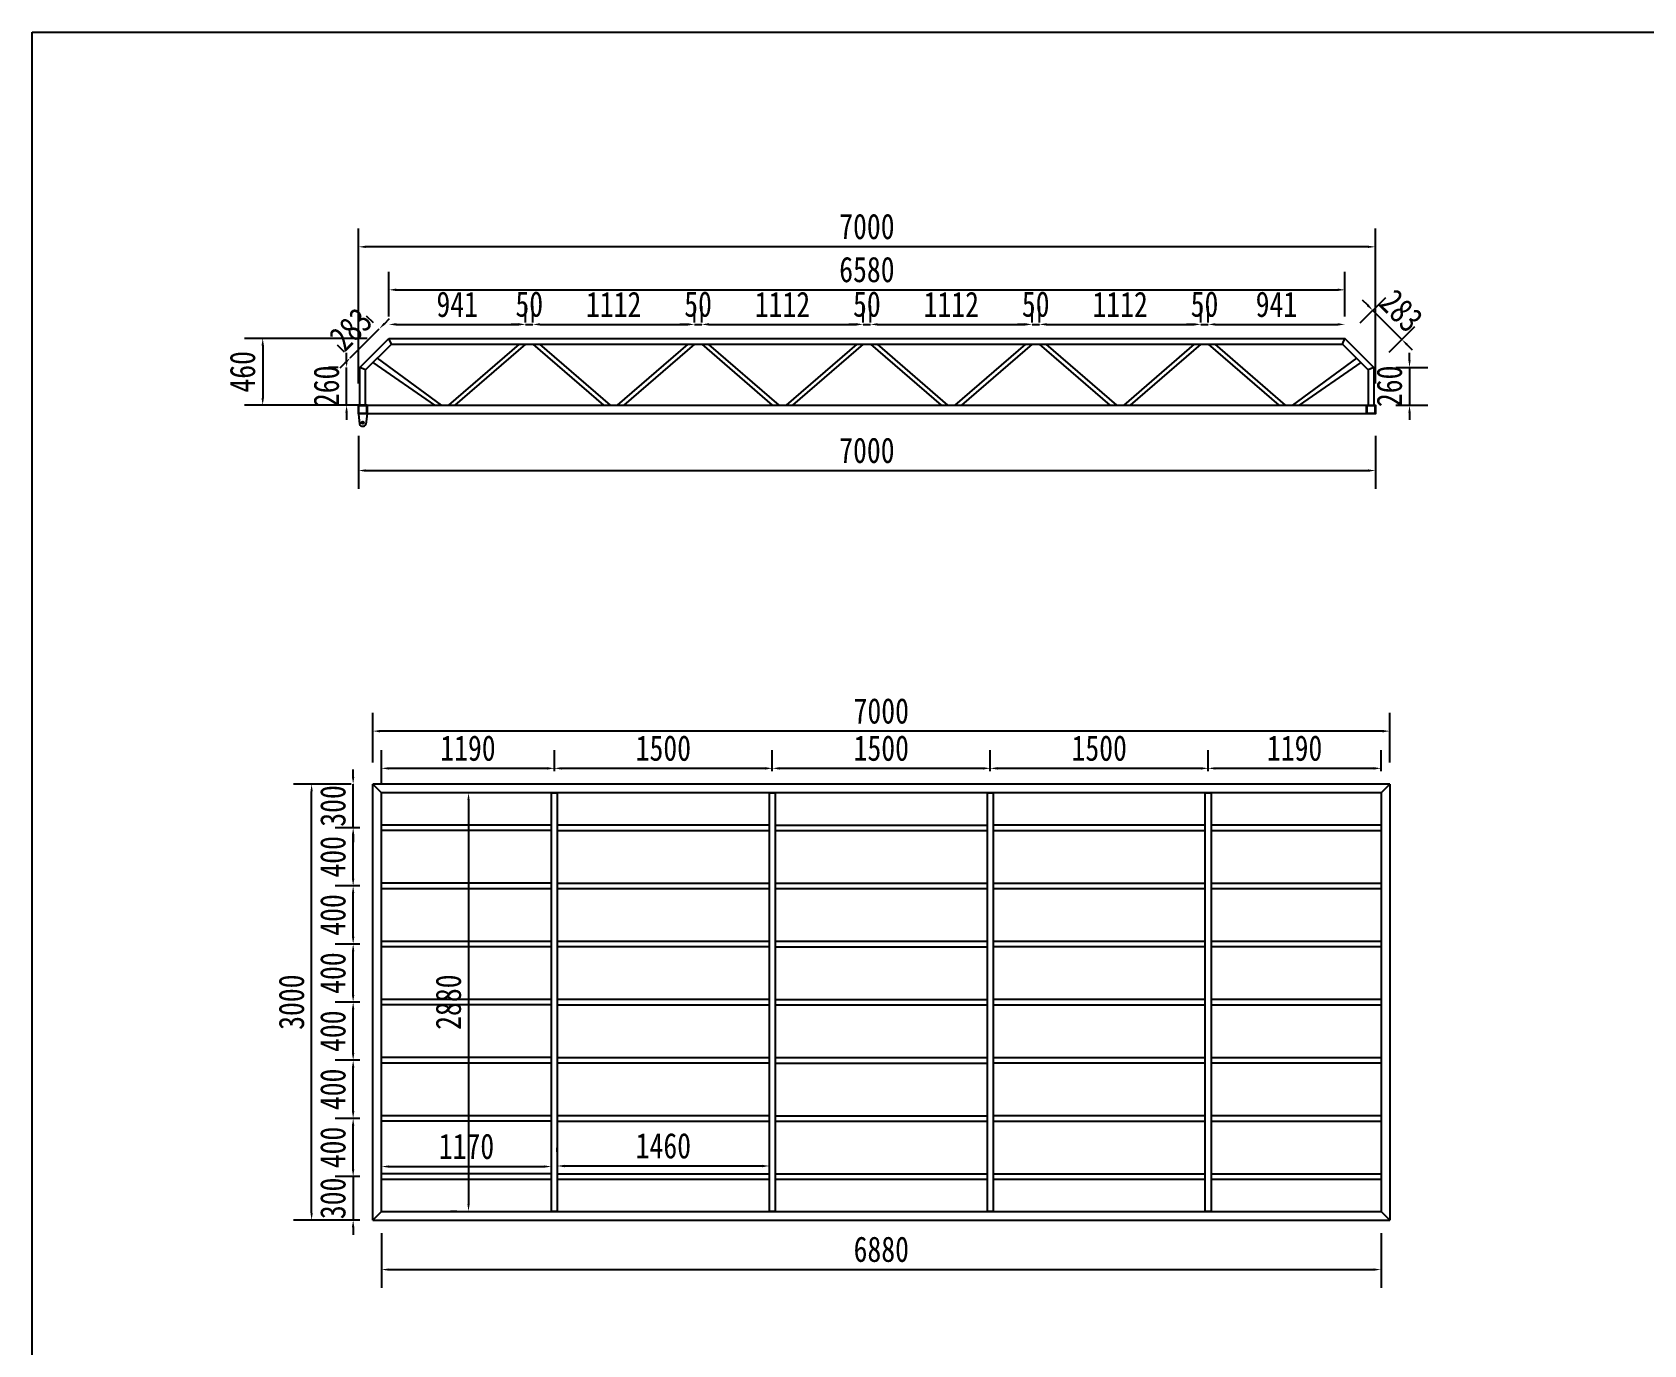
# Model space of a CAD drawing. Header units: millimetres. Extents: x -2018967 to 3675, y -751 to 1571936.
# Drawn here: x -1166477 to -1155385, y 1437229 to 1446259 of the extents above; entities that cross this region are included whole.
import ezdxf

# ---------------------------------------------------------------- set-up
doc = ezdxf.new("R2010")
doc.units = ezdxf.units.MM
doc.header["$LTSCALE"] = 1000
doc.layers.get('0').update_dxf_attribs({"linetype": 'CONTINUOUS'})
doc.layers.get('DEFPOINTS').update_dxf_attribs({"linetype": 'CONTINUOUS'})
doc.layers.add('DIM_LEAD', color=3, linetype='CONTINUOUS')
doc.styles.add('黑体', font='simhei.ttf', dxfattribs={"width": 0.8})
doc.dimstyles.new('W&&50', dxfattribs={"dimtxt": 175, "dimasz": 50, "dimexe": 125, "dimexo": 150, "dimgap": 50, "dimtad": 1, "dimdec": 0, "dimzin": 0, "dimdsep": 46, "dimtxsty": '黑体', "dimcen": 0.09, "dimclrd": 1, "dimclre": 1, "dimclrt": 7, "dimazin": 2, "dimtfac": 1, "dimtdec": 0, "dimtix": 1, "dimtmove": 2, "dimatfit": 3, "dimfxl": 100, "dimtolj": 1, "dimtzin": 0, "dimarcsym": 0})

# ---------------------------------------------------------------- blocks, each defined once
blk = doc.blocks.new('*D106')
at = {"color": 1, "lineweight": -2, "transparency": 16777216}
for p, q in [((-1164283, 1441086), (-1164679, 1441086)), ((-1164554, 1438136), (-1164554, 1441036)), ((-1164283, 1438086), (-1164679, 1438086))]:
    blk.add_line(p, q, dxfattribs=at)
at = {"color": 1, "transparency": 16777216}
for points in [[(-1164562, 1441036), (-1164546, 1441036), (-1164554, 1441086)], [(-1164562, 1438136), (-1164546, 1438136), (-1164554, 1438086)]]:
    blk.add_solid(points, dxfattribs=at)
at = {"layer": 'DEFPOINTS', "color": 0, "transparency": 16777216}
for p in [(-1164554, 1441086), (-1164133, 1441086), (-1164133, 1438086)]:
    blk.add_point(p, dxfattribs=at)
at = {"color": 7, "transparency": 16777216, "insert": (-1164692, 1439586), "char_height": 175, "attachment_point": 5, "rotation": 90, "style": '黑体'}
blk.add_mtext('\\A1;3000', dxfattribs=at)
blk = doc.blocks.new('*D107')
at = {"color": 1, "lineweight": -2, "transparency": 16777216}
for p, q in [((-1164133, 1441236), (-1164133, 1441576)), ((-1157133, 1441236), (-1157133, 1441576)), ((-1157183, 1441451), (-1164083, 1441451))]:
    blk.add_line(p, q, dxfattribs=at)
at = {"color": 1, "transparency": 16777216}
for points in [[(-1164083, 1441459), (-1164083, 1441442), (-1164133, 1441451)], [(-1157183, 1441459), (-1157183, 1441442), (-1157133, 1441451)]]:
    blk.add_solid(points, dxfattribs=at)
at = {"layer": 'DEFPOINTS', "color": 0, "transparency": 16777216}
for p in [(-1164133, 1441451), (-1164133, 1441086), (-1157133, 1441086)]:
    blk.add_point(p, dxfattribs=at)
at = {"color": 7, "transparency": 16777216, "insert": (-1160633, 1441589), "char_height": 175, "attachment_point": 5, "style": '黑体'}
blk.add_mtext('\\A1;7000', dxfattribs=at)
blk = doc.blocks.new('*D84')
at = {"color": 1, "lineweight": -2, "transparency": 16777216}
for p, q in [((-1163555, 1441026), (-1163599, 1441026)), ((-1163474, 1440976), (-1163474, 1438196)), ((-1163555, 1438146), (-1163599, 1438146))]:
    blk.add_line(p, q, dxfattribs=at)
at = {"color": 1, "transparency": 16777216}
for points in [[(-1163482, 1440976), (-1163466, 1440976), (-1163474, 1441026)], [(-1163482, 1438196), (-1163466, 1438196), (-1163474, 1438146)]]:
    blk.add_solid(points, dxfattribs=at)
at = {"layer": 'DEFPOINTS', "color": 0, "transparency": 16777216}
for p in [(-1163405, 1441026), (-1163474, 1438146), (-1163405, 1438146)]:
    blk.add_point(p, dxfattribs=at)
at = {"color": 7, "transparency": 16777216, "insert": (-1163612, 1439586), "char_height": 175, "attachment_point": 5, "rotation": 90, "style": '黑体'}
blk.add_mtext('\\A1;2880', dxfattribs=at)
blk = doc.blocks.new('*D87')
at = {"color": 1, "lineweight": -2, "transparency": 16777216}
for p, q in [((-1164268, 1438436), (-1164268, 1438486)), ((-1164223, 1438386), (-1164393, 1438386)), ((-1164268, 1438386), (-1164268, 1438086)), ((-1164223, 1438086), (-1164393, 1438086)), ((-1164268, 1438036), (-1164268, 1437986))]:
    blk.add_line(p, q, dxfattribs=at)
at = {"color": 1, "transparency": 16777216}
for points in [[(-1164277, 1438436), (-1164260, 1438436), (-1164268, 1438386)], [(-1164277, 1438036), (-1164260, 1438036), (-1164268, 1438086)]]:
    blk.add_solid(points, dxfattribs=at)
at = {"layer": 'DEFPOINTS', "color": 0, "transparency": 16777216}
for p in [(-1164073, 1438386), (-1164268, 1438086), (-1164073, 1438086)]:
    blk.add_point(p, dxfattribs=at)
at = {"color": 7, "transparency": 16777216, "insert": (-1164407, 1438236), "char_height": 175, "attachment_point": 5, "rotation": 90, "style": '黑体'}
blk.add_mtext('\\A1;300', dxfattribs=at)
blk = doc.blocks.new('*D88')
at = {"color": 1, "lineweight": -2, "transparency": 16777216}
for p, q in [((-1164073, 1441085), (-1164073, 1441320)), ((-1162883, 1441176), (-1162883, 1441320)), ((-1164023, 1441195), (-1162933, 1441195))]:
    blk.add_line(p, q, dxfattribs=at)
at = {"color": 1, "transparency": 16777216}
for points in [[(-1164023, 1441203), (-1164023, 1441186), (-1164073, 1441195)], [(-1162933, 1441203), (-1162933, 1441186), (-1162883, 1441195)]]:
    blk.add_solid(points, dxfattribs=at)
at = {"layer": 'DEFPOINTS', "color": 0, "transparency": 16777216}
for p in [(-1162883, 1441195), (-1164073, 1440935), (-1162883, 1441026)]:
    blk.add_point(p, dxfattribs=at)
at = {"color": 7, "transparency": 16777216, "insert": (-1163478, 1441333), "char_height": 175, "attachment_point": 5, "style": '黑体'}
blk.add_mtext('\\A1;1190', dxfattribs=at)
blk = doc.blocks.new('*U77')
blk.add_lwpolyline([(-20, 940), (20, 940), (20, -1940), (-20, -1940)], close=True)
blk = doc.blocks.new('*U78')
at = {"color": 0, "linetype": 'ByBlock', "lineweight": -2, "transparency": 16777216}
for p in [(0, 0), (1500, 0), (3000, 0), (4500, 0)]:
    blk.add_blockref('*U77', p, dxfattribs=at)
blk = doc.blocks.new('*D89')
at = {"color": 1, "lineweight": -2, "transparency": 16777216}
for p, q in [((-1164223, 1438786), (-1164393, 1438786)), ((-1164268, 1438436), (-1164268, 1438736)), ((-1164223, 1438386), (-1164393, 1438386))]:
    blk.add_line(p, q, dxfattribs=at)
at = {"color": 1, "transparency": 16777216}
for points in [[(-1164277, 1438736), (-1164260, 1438736), (-1164268, 1438786)], [(-1164277, 1438436), (-1164260, 1438436), (-1164268, 1438386)]]:
    blk.add_solid(points, dxfattribs=at)
at = {"layer": 'DEFPOINTS', "color": 0, "transparency": 16777216}
for p in [(-1164268, 1438786), (-1164073, 1438786), (-1164073, 1438386)]:
    blk.add_point(p, dxfattribs=at)
at = {"color": 7, "transparency": 16777216, "insert": (-1164407, 1438586), "char_height": 175, "attachment_point": 5, "rotation": 90, "style": '黑体'}
blk.add_mtext('\\A1;400', dxfattribs=at)
blk = doc.blocks.new('*D132')
at = {"color": 1, "lineweight": -2, "transparency": 16777216}
for p, q in [((-1164223, 1439186), (-1164393, 1439186)), ((-1164268, 1438836), (-1164268, 1439136)), ((-1164223, 1438786), (-1164393, 1438786))]:
    blk.add_line(p, q, dxfattribs=at)
at = {"color": 1, "transparency": 16777216}
for points in [[(-1164277, 1439136), (-1164260, 1439136), (-1164268, 1439186)], [(-1164277, 1438836), (-1164260, 1438836), (-1164268, 1438786)]]:
    blk.add_solid(points, dxfattribs=at)
at = {"layer": 'DEFPOINTS', "color": 0, "transparency": 16777216}
for p in [(-1164268, 1439186), (-1164073, 1439186), (-1164073, 1438786)]:
    blk.add_point(p, dxfattribs=at)
at = {"color": 7, "transparency": 16777216, "insert": (-1164407, 1438986), "char_height": 175, "attachment_point": 5, "rotation": 90, "style": '黑体'}
blk.add_mtext('\\A1;400', dxfattribs=at)
blk = doc.blocks.new('*D133')
at = {"color": 1, "lineweight": -2, "transparency": 16777216}
for p, q in [((-1164223, 1439586), (-1164393, 1439586)), ((-1164268, 1439236), (-1164268, 1439536)), ((-1164223, 1439186), (-1164393, 1439186))]:
    blk.add_line(p, q, dxfattribs=at)
at = {"color": 1, "transparency": 16777216}
for points in [[(-1164277, 1439536), (-1164260, 1439536), (-1164268, 1439586)], [(-1164277, 1439236), (-1164260, 1439236), (-1164268, 1439186)]]:
    blk.add_solid(points, dxfattribs=at)
at = {"layer": 'DEFPOINTS', "color": 0, "transparency": 16777216}
for p in [(-1164268, 1439586), (-1164073, 1439586), (-1164073, 1439186)]:
    blk.add_point(p, dxfattribs=at)
at = {"color": 7, "transparency": 16777216, "insert": (-1164407, 1439386), "char_height": 175, "attachment_point": 5, "rotation": 90, "style": '黑体'}
blk.add_mtext('\\A1;400', dxfattribs=at)
blk = doc.blocks.new('*D134')
at = {"color": 1, "lineweight": -2, "transparency": 16777216}
for p, q in [((-1164223, 1439986), (-1164393, 1439986)), ((-1164268, 1439636), (-1164268, 1439936)), ((-1164223, 1439586), (-1164393, 1439586))]:
    blk.add_line(p, q, dxfattribs=at)
at = {"color": 1, "transparency": 16777216}
for points in [[(-1164277, 1439936), (-1164260, 1439936), (-1164268, 1439986)], [(-1164277, 1439636), (-1164260, 1439636), (-1164268, 1439586)]]:
    blk.add_solid(points, dxfattribs=at)
at = {"layer": 'DEFPOINTS', "color": 0, "transparency": 16777216}
for p in [(-1164268, 1439986), (-1164073, 1439986), (-1164073, 1439586)]:
    blk.add_point(p, dxfattribs=at)
at = {"color": 7, "transparency": 16777216, "insert": (-1164407, 1439786), "char_height": 175, "attachment_point": 5, "rotation": 90, "style": '黑体'}
blk.add_mtext('\\A1;400', dxfattribs=at)
blk = doc.blocks.new('*D135')
at = {"color": 1, "lineweight": -2, "transparency": 16777216}
for p, q in [((-1164223, 1440386), (-1164393, 1440386)), ((-1164268, 1440036), (-1164268, 1440336)), ((-1164223, 1439986), (-1164393, 1439986))]:
    blk.add_line(p, q, dxfattribs=at)
at = {"color": 1, "transparency": 16777216}
for points in [[(-1164277, 1440336), (-1164260, 1440336), (-1164268, 1440386)], [(-1164277, 1440036), (-1164260, 1440036), (-1164268, 1439986)]]:
    blk.add_solid(points, dxfattribs=at)
at = {"layer": 'DEFPOINTS', "color": 0, "transparency": 16777216}
for p in [(-1164268, 1440386), (-1164073, 1440386), (-1164073, 1439986)]:
    blk.add_point(p, dxfattribs=at)
at = {"color": 7, "transparency": 16777216, "insert": (-1164407, 1440186), "char_height": 175, "attachment_point": 5, "rotation": 90, "style": '黑体'}
blk.add_mtext('\\A1;400', dxfattribs=at)
blk = doc.blocks.new('*D136')
at = {"color": 1, "lineweight": -2, "transparency": 16777216}
for p, q in [((-1164223, 1440786), (-1164393, 1440786)), ((-1164268, 1440436), (-1164268, 1440736)), ((-1164223, 1440386), (-1164393, 1440386))]:
    blk.add_line(p, q, dxfattribs=at)
at = {"color": 1, "transparency": 16777216}
for points in [[(-1164277, 1440736), (-1164260, 1440736), (-1164268, 1440786)], [(-1164277, 1440436), (-1164260, 1440436), (-1164268, 1440386)]]:
    blk.add_solid(points, dxfattribs=at)
at = {"layer": 'DEFPOINTS', "color": 0, "transparency": 16777216}
for p in [(-1164268, 1440786), (-1164073, 1440786), (-1164073, 1440386)]:
    blk.add_point(p, dxfattribs=at)
at = {"color": 7, "transparency": 16777216, "insert": (-1164407, 1440586), "char_height": 175, "attachment_point": 5, "rotation": 90, "style": '黑体'}
blk.add_mtext('\\A1;400', dxfattribs=at)
blk = doc.blocks.new('*D137')
at = {"color": 1, "lineweight": -2, "transparency": 16777216}
for p, q in [((-1162883, 1441176), (-1162883, 1441320)), ((-1161383, 1441176), (-1161383, 1441320)), ((-1162833, 1441195), (-1161433, 1441195))]:
    blk.add_line(p, q, dxfattribs=at)
at = {"color": 1, "transparency": 16777216}
for points in [[(-1162833, 1441203), (-1162833, 1441186), (-1162883, 1441195)], [(-1161433, 1441203), (-1161433, 1441186), (-1161383, 1441195)]]:
    blk.add_solid(points, dxfattribs=at)
at = {"layer": 'DEFPOINTS', "color": 0, "transparency": 16777216}
for p in [(-1161383, 1441195), (-1162883, 1441026), (-1161383, 1441026)]:
    blk.add_point(p, dxfattribs=at)
at = {"color": 7, "transparency": 16777216, "insert": (-1162133, 1441333), "char_height": 175, "attachment_point": 5, "style": '黑体'}
blk.add_mtext('\\A1;1500', dxfattribs=at)
blk = doc.blocks.new('*D138')
at = {"color": 1, "lineweight": -2, "transparency": 16777216}
for p, q in [((-1161383, 1441176), (-1161383, 1441320)), ((-1159883, 1441176), (-1159883, 1441320)), ((-1161333, 1441195), (-1159933, 1441195))]:
    blk.add_line(p, q, dxfattribs=at)
at = {"color": 1, "transparency": 16777216}
for points in [[(-1161333, 1441203), (-1161333, 1441186), (-1161383, 1441195)], [(-1159933, 1441203), (-1159933, 1441186), (-1159883, 1441195)]]:
    blk.add_solid(points, dxfattribs=at)
at = {"layer": 'DEFPOINTS', "color": 0, "transparency": 16777216}
for p in [(-1159883, 1441195), (-1161383, 1441026), (-1159883, 1441026)]:
    blk.add_point(p, dxfattribs=at)
at = {"color": 7, "transparency": 16777216, "insert": (-1160633, 1441333), "char_height": 175, "attachment_point": 5, "style": '黑体'}
blk.add_mtext('\\A1;1500', dxfattribs=at)
blk = doc.blocks.new('*D139')
at = {"color": 1, "lineweight": -2, "transparency": 16777216}
for p, q in [((-1159883, 1441176), (-1159883, 1441320)), ((-1158383, 1441176), (-1158383, 1441320)), ((-1159833, 1441195), (-1158433, 1441195))]:
    blk.add_line(p, q, dxfattribs=at)
at = {"color": 1, "transparency": 16777216}
for points in [[(-1159833, 1441203), (-1159833, 1441186), (-1159883, 1441195)], [(-1158433, 1441203), (-1158433, 1441186), (-1158383, 1441195)]]:
    blk.add_solid(points, dxfattribs=at)
at = {"layer": 'DEFPOINTS', "color": 0, "transparency": 16777216}
for p in [(-1158383, 1441195), (-1159883, 1441026), (-1158383, 1441026)]:
    blk.add_point(p, dxfattribs=at)
at = {"color": 7, "transparency": 16777216, "insert": (-1159133, 1441333), "char_height": 175, "attachment_point": 5, "style": '黑体'}
blk.add_mtext('\\A1;1500', dxfattribs=at)
blk = doc.blocks.new('*D140')
at = {"color": 1, "lineweight": -2, "transparency": 16777216}
for p, q in [((-1164268, 1441136), (-1164268, 1441186)), ((-1164283, 1441086), (-1164393, 1441086)), ((-1164268, 1440786), (-1164268, 1441086)), ((-1164223, 1440786), (-1164393, 1440786)), ((-1164268, 1440736), (-1164268, 1440686))]:
    blk.add_line(p, q, dxfattribs=at)
at = {"color": 1, "transparency": 16777216}
for points in [[(-1164277, 1441136), (-1164260, 1441136), (-1164268, 1441086)], [(-1164277, 1440736), (-1164260, 1440736), (-1164268, 1440786)]]:
    blk.add_solid(points, dxfattribs=at)
at = {"layer": 'DEFPOINTS', "color": 0, "transparency": 16777216}
for p in [(-1164268, 1441086), (-1164133, 1441086), (-1164073, 1440786)]:
    blk.add_point(p, dxfattribs=at)
at = {"color": 7, "transparency": 16777216, "insert": (-1164407, 1440936), "char_height": 175, "attachment_point": 5, "rotation": 90, "style": '黑体'}
blk.add_mtext('\\A1;300', dxfattribs=at)
blk = doc.blocks.new('*D318')
at = {"color": 1, "lineweight": -2, "transparency": 16777216}
for p, q in [((-1158383, 1441176), (-1158383, 1441320)), ((-1157193, 1441176), (-1157193, 1441320)), ((-1158333, 1441195), (-1157243, 1441195))]:
    blk.add_line(p, q, dxfattribs=at)
at = {"color": 1, "transparency": 16777216}
for points in [[(-1158333, 1441203), (-1158333, 1441186), (-1158383, 1441195)], [(-1157243, 1441203), (-1157243, 1441186), (-1157193, 1441195)]]:
    blk.add_solid(points, dxfattribs=at)
at = {"layer": 'DEFPOINTS', "color": 0, "transparency": 16777216}
for p in [(-1157193, 1441195), (-1158383, 1441026), (-1157193, 1441026)]:
    blk.add_point(p, dxfattribs=at)
at = {"color": 7, "transparency": 16777216, "insert": (-1157788, 1441333), "char_height": 175, "attachment_point": 5, "style": '黑体'}
blk.add_mtext('\\A1;1190', dxfattribs=at)
blk = doc.blocks.new('*D319')
at = {"color": 1, "lineweight": -2, "transparency": 16777216}
for p, q in [((-1164073, 1437996), (-1164073, 1437621)), ((-1157193, 1437996), (-1157193, 1437621)), ((-1164023, 1437746), (-1157243, 1437746))]:
    blk.add_line(p, q, dxfattribs=at)
at = {"color": 1, "transparency": 16777216}
for points in [[(-1164023, 1437754), (-1164023, 1437738), (-1164073, 1437746)], [(-1157243, 1437754), (-1157243, 1437738), (-1157193, 1437746)]]:
    blk.add_solid(points, dxfattribs=at)
at = {"layer": 'DEFPOINTS', "color": 0, "transparency": 16777216}
for p in [(-1164073, 1438146), (-1157193, 1438146), (-1157193, 1437746)]:
    blk.add_point(p, dxfattribs=at)
at = {"color": 7, "transparency": 16777216, "insert": (-1160633, 1437885), "char_height": 175, "attachment_point": 5, "style": '黑体'}
blk.add_mtext('\\A1;6880', dxfattribs=at)
blk = doc.blocks.new('*U404')
for points in [[(-2270, -19), (-3440, -19), (-3440, 21), (-2270, 21)], [(-2230, 20), (-770, 20)], [(-730, 19), (730, 19)], [(770, 20), (2230, 20)], [(2270, 20), (3440, 20)], [(-770, -20), (-2230, -20)], [(730, -21), (-730, -21)], [(2230, -20), (770, -20)], [(3440, -20), (2270, -20)]]:
    blk.add_lwpolyline(points)
blk = doc.blocks.new('*U405')
at = {"color": 0, "linetype": 'ByBlock', "lineweight": -2, "transparency": 16777216}
for p in [(0, 0), (0, -400), (0, -800), (0, -1200), (0, -1600), (0, -2000), (0, -2400)]:
    blk.add_blockref('*U404', p, dxfattribs=at)
blk = doc.blocks.new('7米500高')
at = {"color": 4}
for p, q in [((-3298, 0), (-3315, 40)), ((3248, 0), (3265, 40)), ((-3475, -177), (-3515, -160)), ((3465, -160), (3425, -177))]:
    blk.add_line(p, q, dxfattribs=at)
at = {"color": 0}
for p, q in [((-2419, 0), (-2905, -420)), ((-2374, 0), (-2860, -420)), ((-2324, 0), (-1838, -420)), ((-2279, 0), (-1793, -420)), ((-1257, 0), (-1743, -420)), ((-1212, 0), (-1698, -420)), ((-1162, 0), (-676, -420)), ((-95, 0), (-581, -420)), ((-50, 0), (-536, -420)), ((0, 0), (486, -420)), ((45, 0), (531, -420)), ((-3395, -97), (-2955, -420)), ((-1116, -2), (-631, -420)), ((1067, 0), (581, -420)), ((1112, 0), (626, -420)), ((1162, 0), (1648, -420)), ((1207, 0), (1693, -420)), ((2229, 0), (1743, -420)), ((2274, 0), (1788, -420)), ((2324, 0), (2810, -420)), ((2369, 0), (2855, -420)), ((3345, -97), (2905, -420)), ((-3425, -127), (-3000, -420)), ((3375, -127), (2950, -420))]:
    blk.add_line(p, q, dxfattribs=at)
for p, q in [((-3525, -480), (-3525, -420)), ((-3525, -480), (-3517, -551)), ((-3465, -480), (-3473, -551)), ((3475, -480), (3415, -480))]:
    blk.add_line(p, q)
at = {"color": 4}
for points in [[(-3515, -420), (-3515, -160), (-3315, 40)], [(-3475, -420), (-3475, -177), (-3298, 0)], [(-3315, 40), (3265, 40), (3465, -160), (3465, -420)], [(-3298, 0), (3248, 0), (3425, -177), (3425, -420)]]:
    blk.add_lwpolyline(points, dxfattribs=at)
for points in [[(-3525, -420), (-3465, -420), (-3465, -480), (-3525, -480)], [(-3522, -423), (-3468, -423), (-3468, -477), (-3522, -477)], [(3415, -420), (3475, -420), (3475, -480), (3415, -480)], [(3418, -423), (3472, -423), (3472, -477), (3418, -477)]]:
    blk.add_lwpolyline(points, close=True)
blk.add_circle((-3495, -540), 9)
blk.add_circle((-3495, -540), 9)
blk.add_circle((-3495, -540), 9)
blk.add_circle((-3495, -540), 9)
blk.add_arc((-3495, -540), 25, 206.1956, 333.8044)
at = {"layer": 'DIM_LEAD'}
blk.add_lwpolyline([(-3525, -420), (3475, -420), (3475, -480), (-3525, -480)], close=True, dxfattribs=at)
blk = doc.blocks.new('*D530')
at = {"color": 1, "lineweight": -2, "transparency": 16777216}
for p, q in [((-1164128, 1444259), (-1164176, 1444307)), ((-1164053, 1444254), (-1164017, 1444290)), ((-1164288, 1444019), (-1164088, 1444219)), ((-1164328, 1444059), (-1164376, 1444107)), ((-1164323, 1443984), (-1164359, 1443948))]:
    blk.add_line(p, q, dxfattribs=at)
at = {"color": 1, "transparency": 16777216}
for points in [[(-1164059, 1444260), (-1164047, 1444249), (-1164088, 1444219)], [(-1164329, 1443990), (-1164317, 1443978), (-1164288, 1444019)]]:
    blk.add_solid(points, dxfattribs=at)
at = {"layer": 'DEFPOINTS', "color": 0, "transparency": 16777216}
for p in [(-1164088, 1444219), (-1164022, 1444153), (-1164222, 1443953)]:
    blk.add_point(p, dxfattribs=at)
at = {"color": 7, "transparency": 16777216, "insert": (-1164285, 1444216), "char_height": 175, "attachment_point": 5, "rotation": 45, "style": '黑体'}
blk.add_mtext('\\A1;283', dxfattribs=at)
blk = doc.blocks.new('*D531')
at = {"color": 1, "lineweight": -2, "transparency": 16777216}
for p, q in [((-1157336, 1444259), (-1157161, 1444434)), ((-1157285, 1444381), (-1157321, 1444416)), ((-1157050, 1444146), (-1157250, 1444346)), ((-1157136, 1444059), (-1156961, 1444234)), ((-1157015, 1444110), (-1156979, 1444075))]:
    blk.add_line(p, q, dxfattribs=at)
at = {"color": 1, "transparency": 16777216}
for points in [[(-1157279, 1444387), (-1157291, 1444375), (-1157250, 1444346)], [(-1157009, 1444116), (-1157020, 1444104), (-1157050, 1444146)]]:
    blk.add_solid(points, dxfattribs=at)
at = {"layer": 'DEFPOINTS', "color": 0, "transparency": 16777216}
for p in [(-1157250, 1444346), (-1157442, 1444153), (-1157242, 1443953)]:
    blk.add_point(p, dxfattribs=at)
at = {"color": 7, "transparency": 16777216, "insert": (-1157053, 1444343), "char_height": 175, "attachment_point": 5, "rotation": 315, "style": '黑体'}
blk.add_mtext('\\A1;283', dxfattribs=at)
blk = doc.blocks.new('*D532')
at = {"color": 1, "lineweight": -2, "transparency": 16777216}
for p, q in [((-1164022, 1444303), (-1164022, 1444612)), ((-1157442, 1444303), (-1157442, 1444612)), ((-1163972, 1444487), (-1157492, 1444487))]:
    blk.add_line(p, q, dxfattribs=at)
at = {"color": 1, "transparency": 16777216}
for points in [[(-1163972, 1444496), (-1163972, 1444479), (-1164022, 1444487)], [(-1157492, 1444496), (-1157492, 1444479), (-1157442, 1444487)]]:
    blk.add_solid(points, dxfattribs=at)
at = {"layer": 'DEFPOINTS', "color": 0, "transparency": 16777216}
for p in [(-1157442, 1444487), (-1164022, 1444153), (-1157442, 1444153)]:
    blk.add_point(p, dxfattribs=at)
at = {"color": 7, "transparency": 16777216, "insert": (-1160732, 1444626), "char_height": 175, "attachment_point": 5, "style": '黑体'}
blk.add_mtext('\\A1;6580', dxfattribs=at)
blk = doc.blocks.new('*D533')
at = {"color": 1, "lineweight": -2, "transparency": 16777216}
for p, q in [((-1164022, 1444303), (-1164022, 1444374)), ((-1163081, 1444263), (-1163081, 1444374)), ((-1163972, 1444249), (-1163131, 1444249))]:
    blk.add_line(p, q, dxfattribs=at)
at = {"color": 1, "transparency": 16777216}
for points in [[(-1163972, 1444258), (-1163972, 1444241), (-1164022, 1444249)], [(-1163131, 1444258), (-1163131, 1444241), (-1163081, 1444249)]]:
    blk.add_solid(points, dxfattribs=at)
at = {"layer": 'DEFPOINTS', "color": 0, "transparency": 16777216}
for p in [(-1164022, 1444153), (-1163081, 1444249), (-1163081, 1444113)]:
    blk.add_point(p, dxfattribs=at)
at = {"color": 7, "transparency": 16777216, "insert": (-1163552, 1444387), "char_height": 175, "attachment_point": 5, "style": '黑体'}
blk.add_mtext('\\A1;941', dxfattribs=at)
blk = doc.blocks.new('*D534')
at = {"color": 1, "lineweight": -2, "transparency": 16777216}
for p, q in [((-1164232, 1443843), (-1164232, 1444908)), ((-1157232, 1443843), (-1157232, 1444908)), ((-1157282, 1444783), (-1164182, 1444783))]:
    blk.add_line(p, q, dxfattribs=at)
at = {"color": 1, "transparency": 16777216}
for points in [[(-1164182, 1444791), (-1164182, 1444775), (-1164232, 1444783)], [(-1157282, 1444791), (-1157282, 1444775), (-1157232, 1444783)]]:
    blk.add_solid(points, dxfattribs=at)
at = {"layer": 'DEFPOINTS', "color": 0, "transparency": 16777216}
for p in [(-1164232, 1444783), (-1164232, 1443693), (-1157232, 1443693)]:
    blk.add_point(p, dxfattribs=at)
at = {"color": 7, "transparency": 16777216, "insert": (-1160732, 1444922), "char_height": 175, "attachment_point": 5, "style": '黑体'}
blk.add_mtext('\\A1;7000', dxfattribs=at)
blk = doc.blocks.new('*D535')
at = {"color": 1, "lineweight": -2, "transparency": 16777216}
for p, q in [((-1163081, 1444263), (-1163081, 1444374)), ((-1163031, 1444263), (-1163031, 1444374)), ((-1163131, 1444249), (-1163181, 1444249)), ((-1163081, 1444249), (-1163031, 1444249)), ((-1162981, 1444249), (-1162931, 1444249))]:
    blk.add_line(p, q, dxfattribs=at)
at = {"color": 1, "transparency": 16777216}
for points in [[(-1163131, 1444258), (-1163131, 1444241), (-1163081, 1444249)], [(-1162981, 1444258), (-1162981, 1444241), (-1163031, 1444249)]]:
    blk.add_solid(points, dxfattribs=at)
at = {"layer": 'DEFPOINTS', "color": 0, "transparency": 16777216}
for p in [(-1163031, 1444249), (-1163081, 1444113), (-1163031, 1444113)]:
    blk.add_point(p, dxfattribs=at)
at = {"color": 7, "transparency": 16777216, "insert": (-1163056, 1444388), "char_height": 175, "attachment_point": 5, "style": '黑体'}
blk.add_mtext('\\A1;50', dxfattribs=at)
blk = doc.blocks.new('*D536')
at = {"color": 1, "lineweight": -2, "transparency": 16777216}
for p, q in [((-1163031, 1444263), (-1163031, 1444374)), ((-1161919, 1444263), (-1161919, 1444374)), ((-1162981, 1444249), (-1161969, 1444249))]:
    blk.add_line(p, q, dxfattribs=at)
at = {"color": 1, "transparency": 16777216}
for points in [[(-1162981, 1444258), (-1162981, 1444241), (-1163031, 1444249)], [(-1161969, 1444258), (-1161969, 1444241), (-1161919, 1444249)]]:
    blk.add_solid(points, dxfattribs=at)
at = {"layer": 'DEFPOINTS', "color": 0, "transparency": 16777216}
for p in [(-1161919, 1444249), (-1163031, 1444113), (-1161919, 1444113)]:
    blk.add_point(p, dxfattribs=at)
at = {"color": 7, "transparency": 16777216, "insert": (-1162475, 1444387), "char_height": 175, "attachment_point": 5, "style": '黑体'}
blk.add_mtext('\\A1;1112', dxfattribs=at)
blk = doc.blocks.new('*D537')
at = {"color": 1, "lineweight": -2, "transparency": 16777216}
for p, q in [((-1161919, 1444263), (-1161919, 1444374)), ((-1161869, 1444263), (-1161869, 1444374)), ((-1161969, 1444249), (-1162019, 1444249)), ((-1161919, 1444249), (-1161869, 1444249)), ((-1161819, 1444249), (-1161769, 1444249))]:
    blk.add_line(p, q, dxfattribs=at)
at = {"color": 1, "transparency": 16777216}
for points in [[(-1161969, 1444258), (-1161969, 1444241), (-1161919, 1444249)], [(-1161819, 1444258), (-1161819, 1444241), (-1161869, 1444249)]]:
    blk.add_solid(points, dxfattribs=at)
at = {"layer": 'DEFPOINTS', "color": 0, "transparency": 16777216}
for p in [(-1161869, 1444249), (-1161919, 1444113), (-1161869, 1444113)]:
    blk.add_point(p, dxfattribs=at)
at = {"color": 7, "transparency": 16777216, "insert": (-1161894, 1444388), "char_height": 175, "attachment_point": 5, "style": '黑体'}
blk.add_mtext('\\A1;50', dxfattribs=at)
blk = doc.blocks.new('*D538')
at = {"color": 1, "lineweight": -2, "transparency": 16777216}
for p, q in [((-1161869, 1444263), (-1161869, 1444374)), ((-1160757, 1444263), (-1160757, 1444374)), ((-1161819, 1444249), (-1160807, 1444249))]:
    blk.add_line(p, q, dxfattribs=at)
at = {"color": 1, "transparency": 16777216}
for points in [[(-1161819, 1444258), (-1161819, 1444241), (-1161869, 1444249)], [(-1160807, 1444258), (-1160807, 1444241), (-1160757, 1444249)]]:
    blk.add_solid(points, dxfattribs=at)
at = {"layer": 'DEFPOINTS', "color": 0, "transparency": 16777216}
for p in [(-1160757, 1444249), (-1161869, 1444113), (-1160757, 1444113)]:
    blk.add_point(p, dxfattribs=at)
at = {"color": 7, "transparency": 16777216, "insert": (-1161313, 1444387), "char_height": 175, "attachment_point": 5, "style": '黑体'}
blk.add_mtext('\\A1;1112', dxfattribs=at)
blk = doc.blocks.new('*D539')
at = {"color": 1, "lineweight": -2, "transparency": 16777216}
for p, q in [((-1160757, 1444263), (-1160757, 1444374)), ((-1160707, 1444263), (-1160707, 1444374)), ((-1160807, 1444249), (-1160857, 1444249)), ((-1160757, 1444249), (-1160707, 1444249)), ((-1160657, 1444249), (-1160607, 1444249))]:
    blk.add_line(p, q, dxfattribs=at)
at = {"color": 1, "transparency": 16777216}
for points in [[(-1160807, 1444258), (-1160807, 1444241), (-1160757, 1444249)], [(-1160657, 1444258), (-1160657, 1444241), (-1160707, 1444249)]]:
    blk.add_solid(points, dxfattribs=at)
at = {"layer": 'DEFPOINTS', "color": 0, "transparency": 16777216}
for p in [(-1160707, 1444249), (-1160757, 1444113), (-1160707, 1444113)]:
    blk.add_point(p, dxfattribs=at)
at = {"color": 7, "transparency": 16777216, "insert": (-1160732, 1444388), "char_height": 175, "attachment_point": 5, "style": '黑体'}
blk.add_mtext('\\A1;50', dxfattribs=at)
blk = doc.blocks.new('*D540')
at = {"color": 1, "lineweight": -2, "transparency": 16777216}
for p, q in [((-1160707, 1444263), (-1160707, 1444374)), ((-1159595, 1444263), (-1159595, 1444374)), ((-1160657, 1444249), (-1159645, 1444249))]:
    blk.add_line(p, q, dxfattribs=at)
at = {"color": 1, "transparency": 16777216}
for points in [[(-1160657, 1444258), (-1160657, 1444241), (-1160707, 1444249)], [(-1159645, 1444258), (-1159645, 1444241), (-1159595, 1444249)]]:
    blk.add_solid(points, dxfattribs=at)
at = {"layer": 'DEFPOINTS', "color": 0, "transparency": 16777216}
for p in [(-1159595, 1444249), (-1160707, 1444113), (-1159595, 1444113)]:
    blk.add_point(p, dxfattribs=at)
at = {"color": 7, "transparency": 16777216, "insert": (-1160151, 1444387), "char_height": 175, "attachment_point": 5, "style": '黑体'}
blk.add_mtext('\\A1;1112', dxfattribs=at)
blk = doc.blocks.new('*D541')
at = {"color": 1, "lineweight": -2, "transparency": 16777216}
for p, q in [((-1159595, 1444263), (-1159595, 1444374)), ((-1159545, 1444263), (-1159545, 1444374)), ((-1159645, 1444249), (-1159695, 1444249)), ((-1159595, 1444249), (-1159545, 1444249)), ((-1159495, 1444249), (-1159445, 1444249))]:
    blk.add_line(p, q, dxfattribs=at)
at = {"color": 1, "transparency": 16777216}
for points in [[(-1159645, 1444258), (-1159645, 1444241), (-1159595, 1444249)], [(-1159495, 1444258), (-1159495, 1444241), (-1159545, 1444249)]]:
    blk.add_solid(points, dxfattribs=at)
at = {"layer": 'DEFPOINTS', "color": 0, "transparency": 16777216}
for p in [(-1159545, 1444249), (-1159595, 1444113), (-1159545, 1444113)]:
    blk.add_point(p, dxfattribs=at)
at = {"color": 7, "transparency": 16777216, "insert": (-1159570, 1444388), "char_height": 175, "attachment_point": 5, "style": '黑体'}
blk.add_mtext('\\A1;50', dxfattribs=at)
blk = doc.blocks.new('*D542')
at = {"color": 1, "lineweight": -2, "transparency": 16777216}
for p, q in [((-1159545, 1444263), (-1159545, 1444374)), ((-1158433, 1444263), (-1158433, 1444374)), ((-1159495, 1444249), (-1158483, 1444249))]:
    blk.add_line(p, q, dxfattribs=at)
at = {"color": 1, "transparency": 16777216}
for points in [[(-1159495, 1444258), (-1159495, 1444241), (-1159545, 1444249)], [(-1158483, 1444258), (-1158483, 1444241), (-1158433, 1444249)]]:
    blk.add_solid(points, dxfattribs=at)
at = {"layer": 'DEFPOINTS', "color": 0, "transparency": 16777216}
for p in [(-1158433, 1444249), (-1159545, 1444113), (-1158433, 1444113)]:
    blk.add_point(p, dxfattribs=at)
at = {"color": 7, "transparency": 16777216, "insert": (-1158989, 1444387), "char_height": 175, "attachment_point": 5, "style": '黑体'}
blk.add_mtext('\\A1;1112', dxfattribs=at)
blk = doc.blocks.new('*D543')
at = {"color": 1, "lineweight": -2, "transparency": 16777216}
for p, q in [((-1158433, 1444263), (-1158433, 1444374)), ((-1158383, 1444263), (-1158383, 1444374)), ((-1158483, 1444249), (-1158533, 1444249)), ((-1158433, 1444249), (-1158383, 1444249)), ((-1158333, 1444249), (-1158283, 1444249))]:
    blk.add_line(p, q, dxfattribs=at)
at = {"color": 1, "transparency": 16777216}
for points in [[(-1158483, 1444258), (-1158483, 1444241), (-1158433, 1444249)], [(-1158333, 1444258), (-1158333, 1444241), (-1158383, 1444249)]]:
    blk.add_solid(points, dxfattribs=at)
at = {"layer": 'DEFPOINTS', "color": 0, "transparency": 16777216}
for p in [(-1158383, 1444249), (-1158433, 1444113), (-1158383, 1444113)]:
    blk.add_point(p, dxfattribs=at)
at = {"color": 7, "transparency": 16777216, "insert": (-1158408, 1444388), "char_height": 175, "attachment_point": 5, "style": '黑体'}
blk.add_mtext('\\A1;50', dxfattribs=at)
blk = doc.blocks.new('*D544')
at = {"color": 1, "lineweight": -2, "transparency": 16777216}
for p, q in [((-1158383, 1444263), (-1158383, 1444374)), ((-1157442, 1444303), (-1157442, 1444374)), ((-1158333, 1444249), (-1157492, 1444249))]:
    blk.add_line(p, q, dxfattribs=at)
at = {"color": 1, "transparency": 16777216}
for points in [[(-1158333, 1444258), (-1158333, 1444241), (-1158383, 1444249)], [(-1157492, 1444258), (-1157492, 1444241), (-1157442, 1444249)]]:
    blk.add_solid(points, dxfattribs=at)
at = {"layer": 'DEFPOINTS', "color": 0, "transparency": 16777216}
for p in [(-1157442, 1444249), (-1157442, 1444153), (-1158383, 1444113)]:
    blk.add_point(p, dxfattribs=at)
at = {"color": 7, "transparency": 16777216, "insert": (-1157913, 1444387), "char_height": 175, "attachment_point": 5, "style": '黑体'}
blk.add_mtext('\\A1;941', dxfattribs=at)
blk = doc.blocks.new('*D545')
at = {"color": 1, "lineweight": -2, "transparency": 16777216}
for p, q in [((-1156997, 1444003), (-1156997, 1444053)), ((-1157092, 1443953), (-1156872, 1443953)), ((-1156997, 1443953), (-1156997, 1443693)), ((-1157092, 1443693), (-1156872, 1443693)), ((-1156997, 1443643), (-1156997, 1443593))]:
    blk.add_line(p, q, dxfattribs=at)
at = {"color": 1, "transparency": 16777216}
for points in [[(-1157005, 1444003), (-1156989, 1444003), (-1156997, 1443953)], [(-1157005, 1443643), (-1156989, 1443643), (-1156997, 1443693)]]:
    blk.add_solid(points, dxfattribs=at)
at = {"layer": 'DEFPOINTS', "color": 0, "transparency": 16777216}
for p in [(-1157242, 1443953), (-1157242, 1443693), (-1156997, 1443693)]:
    blk.add_point(p, dxfattribs=at)
at = {"color": 7, "transparency": 16777216, "insert": (-1157135, 1443823), "char_height": 175, "attachment_point": 5, "rotation": 90, "style": '黑体'}
blk.add_mtext('\\A1;260', dxfattribs=at)
blk = doc.blocks.new('*D546')
at = {"color": 1, "lineweight": -2, "transparency": 16777216}
for p, q in [((-1164232, 1443483), (-1164232, 1443119)), ((-1157232, 1443483), (-1157232, 1443119)), ((-1164182, 1443244), (-1157282, 1443244))]:
    blk.add_line(p, q, dxfattribs=at)
at = {"color": 1, "transparency": 16777216}
for points in [[(-1164182, 1443252), (-1164182, 1443235), (-1164232, 1443244)], [(-1157282, 1443252), (-1157282, 1443235), (-1157232, 1443244)]]:
    blk.add_solid(points, dxfattribs=at)
at = {"layer": 'DEFPOINTS', "color": 0, "transparency": 16777216}
for p in [(-1164232, 1443633), (-1157232, 1443633), (-1157232, 1443244)]:
    blk.add_point(p, dxfattribs=at)
at = {"color": 7, "transparency": 16777216, "insert": (-1160732, 1443382), "char_height": 175, "attachment_point": 5, "style": '黑体'}
blk.add_mtext('\\A1;7000', dxfattribs=at)
blk = doc.blocks.new('*D602')
at = {"color": 1, "lineweight": -2, "transparency": 16777216}
for p, q in [((-1164313, 1444003), (-1164313, 1444053)), ((-1164372, 1443953), (-1164438, 1443953)), ((-1164313, 1443693), (-1164313, 1443953)), ((-1164372, 1443693), (-1164438, 1443693)), ((-1164313, 1443643), (-1164313, 1443593))]:
    blk.add_line(p, q, dxfattribs=at)
at = {"color": 1, "transparency": 16777216}
for points in [[(-1164322, 1444003), (-1164305, 1444003), (-1164313, 1443953)], [(-1164322, 1443643), (-1164305, 1443643), (-1164313, 1443693)]]:
    blk.add_solid(points, dxfattribs=at)
at = {"layer": 'DEFPOINTS', "color": 0, "transparency": 16777216}
for p in [(-1164313, 1443953), (-1164222, 1443953), (-1164222, 1443693)]:
    blk.add_point(p, dxfattribs=at)
at = {"color": 7, "transparency": 16777216, "insert": (-1164452, 1443823), "char_height": 175, "attachment_point": 5, "rotation": 90, "style": '黑体'}
blk.add_mtext('\\A1;260', dxfattribs=at)
blk = doc.blocks.new('*D603')
at = {"color": 1, "lineweight": -2, "transparency": 16777216}
for p, q in [((-1164172, 1444153), (-1165016, 1444153)), ((-1164891, 1444103), (-1164891, 1443743)), ((-1164172, 1443693), (-1165016, 1443693))]:
    blk.add_line(p, q, dxfattribs=at)
at = {"color": 1, "transparency": 16777216}
for points in [[(-1164899, 1444103), (-1164882, 1444103), (-1164891, 1444153)], [(-1164899, 1443743), (-1164882, 1443743), (-1164891, 1443693)]]:
    blk.add_solid(points, dxfattribs=at)
at = {"layer": 'DEFPOINTS', "color": 0, "transparency": 16777216}
for p in [(-1164022, 1444153), (-1164891, 1443693), (-1164022, 1443693)]:
    blk.add_point(p, dxfattribs=at)
at = {"color": 7, "transparency": 16777216, "insert": (-1165029, 1443923), "char_height": 175, "attachment_point": 5, "rotation": 90, "style": '黑体'}
blk.add_mtext('\\A1;460', dxfattribs=at)
blk = doc.blocks.new('*D604')
at = {"color": 1, "lineweight": -2, "transparency": 16777216}
for p, q in [((-1164073, 1438556), (-1164073, 1438580)), ((-1162903, 1438556), (-1162903, 1438580)), ((-1164023, 1438455), (-1162953, 1438455))]:
    blk.add_line(p, q, dxfattribs=at)
at = {"color": 1, "transparency": 16777216}
for points in [[(-1164023, 1438463), (-1164023, 1438447), (-1164073, 1438455)], [(-1162953, 1438463), (-1162953, 1438447), (-1162903, 1438455)]]:
    blk.add_solid(points, dxfattribs=at)
at = {"layer": 'DEFPOINTS', "color": 0, "transparency": 16777216}
for p in [(-1164073, 1438406), (-1162903, 1438455), (-1162903, 1438406)]:
    blk.add_point(p, dxfattribs=at)
at = {"color": 7, "transparency": 16777216, "insert": (-1163488, 1438593), "char_height": 175, "attachment_point": 5, "style": '黑体'}
blk.add_mtext('\\A1;1170', dxfattribs=at)
blk = doc.blocks.new('*D605')
at = {"color": 1, "lineweight": -2, "transparency": 16777216}
for p, q in [((-1162863, 1438556), (-1162863, 1438584)), ((-1161403, 1438556), (-1161403, 1438584)), ((-1162813, 1438459), (-1161453, 1438459))]:
    blk.add_line(p, q, dxfattribs=at)
at = {"color": 1, "transparency": 16777216}
for points in [[(-1162813, 1438467), (-1162813, 1438450), (-1162863, 1438459)], [(-1161453, 1438467), (-1161453, 1438450), (-1161403, 1438459)]]:
    blk.add_solid(points, dxfattribs=at)
at = {"layer": 'DEFPOINTS', "color": 0, "transparency": 16777216}
for p in [(-1162863, 1438406), (-1161403, 1438459), (-1161403, 1438406)]:
    blk.add_point(p, dxfattribs=at)
at = {"color": 7, "transparency": 16777216, "insert": (-1162133, 1438597), "char_height": 175, "attachment_point": 5, "style": '黑体'}
blk.add_mtext('\\A1;1460', dxfattribs=at)

msp = doc.modelspace()

# ---------------------------------------------------------------- linework, layer by layer
at = {"color": 3}
for p, q in [((-1164133.2, 1438086.3), (-1164133.2, 1441086.3)), ((-1164073.2, 1441026.3), (-1164133.2, 1441086.3)), ((-1157133.2, 1441086.3), (-1164133.2, 1441086.3)), ((-1157193.2, 1441026.3), (-1157133.2, 1441086.3)), ((-1157133.2, 1441086.3), (-1157133.2, 1438086.3)), ((-1164073.2, 1438146.3), (-1164073.2, 1441026.3)), ((-1157193.2, 1441026.3), (-1164073.2, 1441026.3)), ((-1157193.2, 1441026.3), (-1157193.2, 1438146.3)), ((-1164073.2, 1438146.3), (-1164133.2, 1438086.3)), ((-1164133.2, 1438086.3), (-1157133.2, 1438086.3)), ((-1164073.2, 1438146.3), (-1157193.2, 1438146.3)), ((-1157193.2, 1438146.3), (-1157133.2, 1438086.3))]:
    msp.add_line(p, q, dxfattribs=at)
at = {"color": 2}
msp.add_lwpolyline([(-1166477.2, 1446259.5), (-1146916.6, 1446259.5), (-1146916.6, 1428198.1), (-1166477.2, 1428198.1)], close=True, dxfattribs=at)

# ---------------------------------------------------------------- block references
at = {"rotation": 359.9999999997411}
msp.add_blockref('7米500高', (-1160707.2, 1444113.3), dxfattribs=at)
at = {"color": 2}
msp.add_blockref('*U78', (-1162883, 1440086.3), dxfattribs=at)
msp.add_blockref('*U405', (-1160633.2, 1440785.8))

# ---------------------------------------------------------------- dimensions: what is measured, and where the dimension line sits
for base, p1, p2, picture, middle in [((-1164232.2, 1444783), (-1157232.2, 1443693.3), (-1164232.2, 1443693.3), '*D534', (-1160732.2, 1444921.5)), ((-1163081.2, 1444249.4), (-1164022.2, 1444153.3), (-1163081.2, 1444113.3), '*D533', (-1163551.7, 1444386.9)), ((-1163031.2, 1444249.4), (-1163081.2, 1444113.3), (-1163031.2, 1444113.3), '*D535', (-1163056.2, 1444387.9)), ((-1161919.2, 1444249.4), (-1163031.2, 1444113.3), (-1161919.2, 1444113.3), '*D536', (-1162475.2, 1444386.9)), ((-1161869.2, 1444249.4), (-1161919.2, 1444113.3), (-1161869.2, 1444113.3), '*D537', (-1161894.2, 1444387.9)), ((-1160757.2, 1444249.4), (-1161869.2, 1444113.3), (-1160757.2, 1444113.3), '*D538', (-1161313.2, 1444386.9)), ((-1160707.2, 1444249.4), (-1160757.2, 1444113.3), (-1160707.2, 1444113.3), '*D539', (-1160732.2, 1444387.9)), ((-1159595.1, 1444249.4), (-1160707.2, 1444113.3), (-1159595.1, 1444113.3), '*D540', (-1160151.2, 1444386.9)), ((-1159545.1, 1444249.4), (-1159595.1, 1444113.3), (-1159545.1, 1444113.3), '*D541', (-1159570.1, 1444387.9)), ((-1158433.1, 1444249.4), (-1159545.1, 1444113.3), (-1158433.1, 1444113.3), '*D542', (-1158989.1, 1444386.9)), ((-1158383.1, 1444249.4), (-1158433.1, 1444113.3), (-1158383.1, 1444113.3), '*D543', (-1158408.1, 1444387.9)), ((-1157442.2, 1444249.4), (-1158383.1, 1444113.3), (-1157442.2, 1444153.3), '*D544', (-1157912.6, 1444386.9)), ((-1157232.2, 1443243.8), (-1164232.2, 1443633.3), (-1157232.2, 1443633.3), '*D546', (-1160732.2, 1443382.3)), ((-1164133.2, 1441450.6), (-1157133.2, 1441086.3), (-1164133.2, 1441086.3), '*D107', (-1160633.2, 1441589.1)), ((-1162883, 1441194.7), (-1164073.2, 1440934.6), (-1162883, 1441026.3), '*D88', (-1163478.1, 1441333.2)), ((-1161383, 1441194.7), (-1162883, 1441026.3), (-1161383, 1441026.3), '*D137', (-1162133, 1441333.2)), ((-1159883, 1441194.7), (-1161383, 1441026.3), (-1159883, 1441026.3), '*D138', (-1160633, 1441333.2)), ((-1158383, 1441194.7), (-1159883, 1441026.3), (-1158383, 1441026.3), '*D139', (-1159133, 1441333.2)), ((-1157193.2, 1441194.7), (-1158383, 1441026.3), (-1157193.2, 1441026.3), '*D318', (-1157788.1, 1441333.2)), ((-1157193.2, 1437746.1), (-1164073.2, 1438146.3), (-1157193.2, 1438146.3), '*D319', (-1160633.2, 1437884.5))]:
    dim = msp.add_linear_dim(base=base, p1=p1, p2=p2, dimstyle='W&&50')
    dim.commit()
    dim.dimension.update_dxf_attribs({"geometry": picture, "text_midpoint": middle})
for p1, p2, distance, picture, middle in [((-1164022.2, 1444153.3), (-1157442.2, 1444153.3), 334.1, '*D532', (-1160732.2, 1444625.8)), ((-1157242.2, 1443953.3), (-1157442.2, 1444153.3), -271.9, '*D531', (-1157052.6, 1444342.8)), ((-1164222.2, 1443953.3), (-1164022.2, 1444153.3), 93.1, '*D530', (-1164285.2, 1444216.3)), ((-1164073.2, 1438406.5), (-1162903, 1438406.5), 48.5, '*D604', (-1163488.1, 1438593.4)), ((-1162863, 1438405.8), (-1161403, 1438405.8), 52.8, '*D605', (-1162133, 1438597.1))]:
    dim = msp.add_aligned_dim(p1=p1, p2=p2, distance=distance, dimstyle='W&&50')
    dim.commit()
    dim.dimension.update_dxf_attribs({"geometry": picture, "text_midpoint": middle})
for base, p1, p2, picture, middle in [((-1164890.8, 1443693.3), (-1164022.2, 1444153.3), (-1164022.2, 1443693.3), '*D603', (-1165029.2, 1443923.3)), ((-1164313.4, 1443953.3), (-1164222.2, 1443693.3), (-1164222.2, 1443953.3), '*D602', (-1164451.9, 1443823.3)), ((-1156996.8, 1443693.3), (-1157242.2, 1443953.3), (-1157242.2, 1443693.3), '*D545', (-1157135.3, 1443823.3)), ((-1164268.3, 1441086.3), (-1164073.2, 1440786.5), (-1164133.2, 1441086.3), '*D140', (-1164406.8, 1440936.4)), ((-1164554, 1441086.3), (-1164133.2, 1438086.3), (-1164133.2, 1441086.3), '*D106', (-1164692.5, 1439586.3)), ((-1163474, 1438146.3), (-1163405.2, 1441026.3), (-1163405.2, 1438146.3), '*D84', (-1163612.4, 1439586.3)), ((-1164268.3, 1440786.5), (-1164073.2, 1440386.5), (-1164073.2, 1440786.5), '*D136', (-1164406.8, 1440586.5)), ((-1164268.3, 1440386.5), (-1164073.2, 1439986.5), (-1164073.2, 1440386.5), '*D135', (-1164406.8, 1440186.5)), ((-1164268.3, 1439986.5), (-1164073.2, 1439586.5), (-1164073.2, 1439986.5), '*D134', (-1164406.8, 1439786.5)), ((-1164268.3, 1439586.5), (-1164073.2, 1439186.5), (-1164073.2, 1439586.5), '*D133', (-1164406.8, 1439386.5)), ((-1164268.3, 1439186.5), (-1164073.2, 1438786.5), (-1164073.2, 1439186.5), '*D132', (-1164406.8, 1438986.5)), ((-1164268.3, 1438786.5), (-1164073.2, 1438386.5), (-1164073.2, 1438786.5), '*D89', (-1164406.8, 1438586.5)), ((-1164268.3, 1438086.3), (-1164073.2, 1438386.5), (-1164073.2, 1438086.3), '*D87', (-1164406.8, 1438236.4))]:
    dim = msp.add_linear_dim(base=base, p1=p1, p2=p2, angle=90, dimstyle='W&&50')
    dim.commit()
    dim.dimension.update_dxf_attribs({"geometry": picture, "text_midpoint": middle})

doc.saveas('drawing.dxf')
